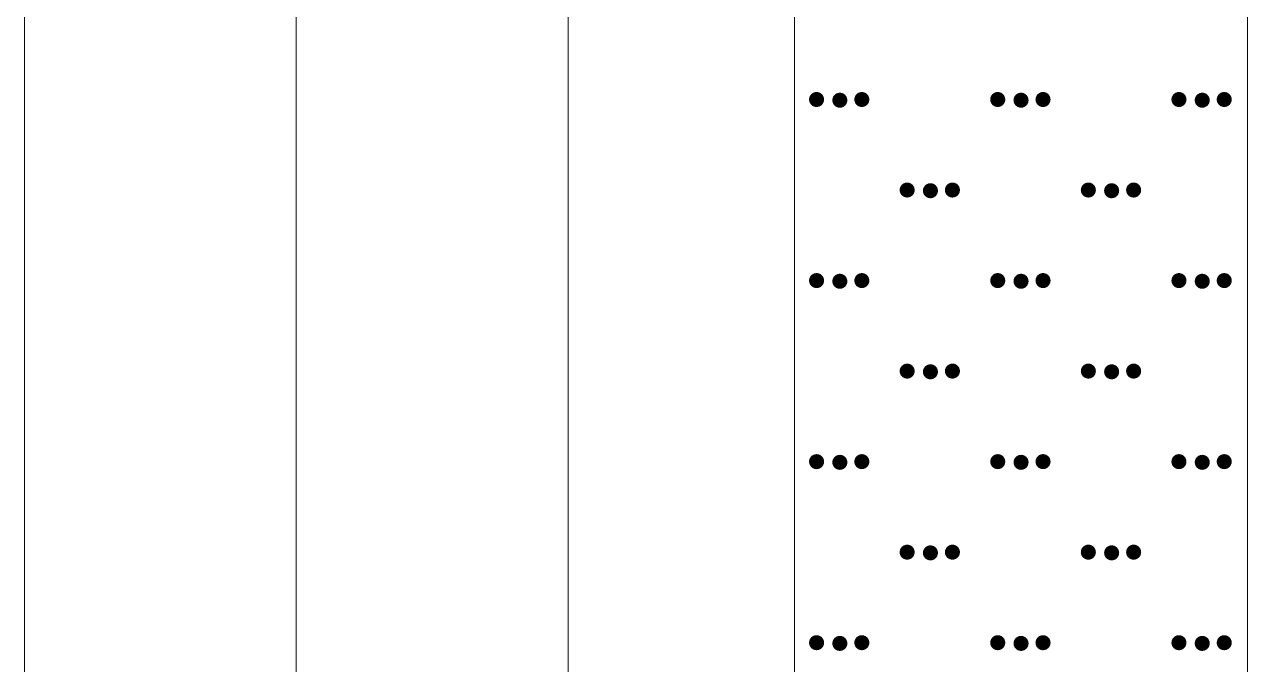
# Model space of a CAD drawing. Header units: inches. Extents: x -27 to 109, y -598 to 26.
# Drawn here: x 14.68 to 20.08, y -514.71 to -511.88 of the extents above; entities that cross this region are included whole.
import ezdxf

# ---------------------------------------------------------------- set-up
doc = ezdxf.new("R2010")
doc.units = ezdxf.units.IN
doc.header["$MEASUREMENT"] = 0
doc.layers.get('0').update_dxf_attribs({"lineweight": 0})

# ---------------------------------------------------------------- blocks, each defined once
blk = doc.blocks.new('lr_block_120')
at = {"true_color": 0x000000}
for points in [[(18.211, -512.2193), (18.2122, -512.2107), (18.211, -512.202), (18.2078, -512.194), (18.2025, -512.1871), (18.1955, -512.1817), (18.1875, -512.1785), (18.1789, -512.1773), (18.1702, -512.1785), (18.1622, -512.1817), (18.1553, -512.1871), (18.1499, -512.194), (18.1467, -512.202), (18.1455, -512.2107), (18.1467, -512.2193), (18.1499, -512.2273), (18.1553, -512.2343), (18.1622, -512.2396), (18.1702, -512.2428), (18.1789, -512.244), (18.1875, -512.2428), (18.1955, -512.2396), (18.2025, -512.2343), (18.2078, -512.2273)], [(18.3138, -512.2224), (18.315, -512.2137), (18.3138, -512.2051), (18.3106, -512.1971), (18.3053, -512.1901), (18.2983, -512.1848), (18.2903, -512.1816), (18.2817, -512.1804), (18.273, -512.1816), (18.265, -512.1848), (18.2581, -512.1901), (18.2527, -512.1971), (18.2495, -512.2051), (18.2483, -512.2137), (18.2495, -512.2224), (18.2527, -512.2304), (18.2581, -512.2373), (18.265, -512.2427), (18.273, -512.2459), (18.2817, -512.2471), (18.2903, -512.2459), (18.2983, -512.2427), (18.3053, -512.2373), (18.3106, -512.2304)], [(18.4109, -512.2193), (18.4121, -512.2107), (18.4109, -512.202), (18.4077, -512.194), (18.4023, -512.1871), (18.3954, -512.1817), (18.3874, -512.1785), (18.3787, -512.1773), (18.3701, -512.1785), (18.3621, -512.1817), (18.3551, -512.1871), (18.3498, -512.194), (18.3466, -512.202), (18.3454, -512.2107), (18.3466, -512.2193), (18.3498, -512.2273), (18.3551, -512.2343), (18.3621, -512.2396), (18.3701, -512.2428), (18.3787, -512.244), (18.3874, -512.2428), (18.3954, -512.2396), (18.4023, -512.2343), (18.4077, -512.2273)], [(19.011, -512.2193), (19.0122, -512.2107), (19.011, -512.202), (19.0078, -512.194), (19.0025, -512.1871), (18.9955, -512.1817), (18.9875, -512.1785), (18.9789, -512.1773), (18.9702, -512.1785), (18.9622, -512.1817), (18.9553, -512.1871), (18.9499, -512.194), (18.9467, -512.202), (18.9455, -512.2107), (18.9467, -512.2193), (18.9499, -512.2273), (18.9553, -512.2343), (18.9622, -512.2396), (18.9702, -512.2428), (18.9789, -512.244), (18.9875, -512.2428), (18.9955, -512.2396), (19.0025, -512.2343), (19.0078, -512.2273)], [(19.1138, -512.2224), (19.115, -512.2137), (19.1138, -512.2051), (19.1106, -512.1971), (19.1053, -512.1901), (19.0983, -512.1848), (19.0903, -512.1816), (19.0817, -512.1804), (19.073, -512.1816), (19.065, -512.1848), (19.0581, -512.1901), (19.0527, -512.1971), (19.0495, -512.2051), (19.0483, -512.2137), (19.0495, -512.2224), (19.0527, -512.2304), (19.0581, -512.2373), (19.065, -512.2427), (19.073, -512.2459), (19.0817, -512.2471), (19.0903, -512.2459), (19.0983, -512.2427), (19.1053, -512.2373), (19.1106, -512.2304)], [(19.2109, -512.2193), (19.2121, -512.2107), (19.2109, -512.202), (19.2077, -512.194), (19.2023, -512.1871), (19.1954, -512.1817), (19.1874, -512.1785), (19.1787, -512.1773), (19.1701, -512.1785), (19.1621, -512.1817), (19.1551, -512.1871), (19.1498, -512.194), (19.1466, -512.202), (19.1454, -512.2107), (19.1466, -512.2193), (19.1498, -512.2273), (19.1551, -512.2343), (19.1621, -512.2396), (19.1701, -512.2428), (19.1787, -512.244), (19.1874, -512.2428), (19.1954, -512.2396), (19.2023, -512.2343), (19.2077, -512.2273)], [(19.811, -512.2193), (19.8122, -512.2107), (19.811, -512.202), (19.8078, -512.194), (19.8025, -512.1871), (19.7955, -512.1817), (19.7875, -512.1785), (19.7789, -512.1773), (19.7702, -512.1785), (19.7622, -512.1817), (19.7553, -512.1871), (19.7499, -512.194), (19.7467, -512.202), (19.7455, -512.2107), (19.7467, -512.2193), (19.7499, -512.2273), (19.7553, -512.2343), (19.7622, -512.2396), (19.7702, -512.2428), (19.7789, -512.244), (19.7875, -512.2428), (19.7955, -512.2396), (19.8025, -512.2343), (19.8078, -512.2273)], [(19.9138, -512.2224), (19.915, -512.2137), (19.9138, -512.2051), (19.9106, -512.1971), (19.9053, -512.1901), (19.8983, -512.1848), (19.8903, -512.1816), (19.8817, -512.1804), (19.873, -512.1816), (19.865, -512.1848), (19.8581, -512.1901), (19.8527, -512.1971), (19.8495, -512.2051), (19.8483, -512.2137), (19.8495, -512.2224), (19.8527, -512.2304), (19.8581, -512.2373), (19.865, -512.2427), (19.873, -512.2459), (19.8817, -512.2471), (19.8903, -512.2459), (19.8983, -512.2427), (19.9053, -512.2373), (19.9106, -512.2304)], [(20.0109, -512.2193), (20.0121, -512.2107), (20.0109, -512.202), (20.0077, -512.194), (20.0023, -512.1871), (19.9954, -512.1817), (19.9874, -512.1785), (19.9787, -512.1773), (19.9701, -512.1785), (19.9621, -512.1817), (19.9551, -512.1871), (19.9498, -512.194), (19.9466, -512.202), (19.9454, -512.2107), (19.9466, -512.2193), (19.9498, -512.2273), (19.9551, -512.2343), (19.9621, -512.2396), (19.9701, -512.2428), (19.9787, -512.244), (19.9874, -512.2428), (19.9954, -512.2396), (20.0023, -512.2343), (20.0077, -512.2273)], [(18.611, -512.6193), (18.6122, -512.6107), (18.611, -512.602), (18.6078, -512.594), (18.6025, -512.5871), (18.5955, -512.5817), (18.5875, -512.5785), (18.5789, -512.5774), (18.5702, -512.5785), (18.5622, -512.5817), (18.5553, -512.5871), (18.5499, -512.594), (18.5467, -512.602), (18.5455, -512.6107), (18.5467, -512.6193), (18.5499, -512.6273), (18.5553, -512.6343), (18.5622, -512.6396), (18.5702, -512.6428), (18.5789, -512.644), (18.5875, -512.6428), (18.5955, -512.6396), (18.6025, -512.6343), (18.6078, -512.6273)], [(18.7138, -512.6224), (18.715, -512.6137), (18.7138, -512.6051), (18.7106, -512.5971), (18.7053, -512.5901), (18.6983, -512.5848), (18.6903, -512.5816), (18.6817, -512.5804), (18.673, -512.5816), (18.665, -512.5848), (18.6581, -512.5901), (18.6527, -512.5971), (18.6495, -512.6051), (18.6483, -512.6137), (18.6495, -512.6224), (18.6527, -512.6304), (18.6581, -512.6373), (18.665, -512.6427), (18.673, -512.6459), (18.6817, -512.6471), (18.6903, -512.6459), (18.6983, -512.6427), (18.7053, -512.6373), (18.7106, -512.6304)], [(18.8109, -512.6193), (18.8121, -512.6107), (18.8109, -512.602), (18.8077, -512.594), (18.8023, -512.5871), (18.7954, -512.5817), (18.7874, -512.5785), (18.7787, -512.5774), (18.7701, -512.5785), (18.7621, -512.5817), (18.7551, -512.5871), (18.7498, -512.594), (18.7466, -512.602), (18.7454, -512.6107), (18.7466, -512.6193), (18.7498, -512.6273), (18.7551, -512.6343), (18.7621, -512.6396), (18.7701, -512.6428), (18.7787, -512.644), (18.7874, -512.6428), (18.7954, -512.6396), (18.8023, -512.6343), (18.8077, -512.6273)], [(19.411, -512.6193), (19.4122, -512.6107), (19.411, -512.602), (19.4078, -512.594), (19.4025, -512.5871), (19.3955, -512.5817), (19.3875, -512.5785), (19.3789, -512.5774), (19.3702, -512.5785), (19.3622, -512.5817), (19.3553, -512.5871), (19.3499, -512.594), (19.3467, -512.602), (19.3455, -512.6107), (19.3467, -512.6193), (19.3499, -512.6273), (19.3553, -512.6343), (19.3622, -512.6396), (19.3702, -512.6428), (19.3789, -512.644), (19.3875, -512.6428), (19.3955, -512.6396), (19.4025, -512.6343), (19.4078, -512.6273)], [(19.5138, -512.6224), (19.515, -512.6137), (19.5138, -512.6051), (19.5106, -512.5971), (19.5053, -512.5901), (19.4983, -512.5848), (19.4903, -512.5816), (19.4817, -512.5804), (19.473, -512.5816), (19.465, -512.5848), (19.4581, -512.5901), (19.4527, -512.5971), (19.4495, -512.6051), (19.4483, -512.6137), (19.4495, -512.6224), (19.4527, -512.6304), (19.4581, -512.6373), (19.465, -512.6427), (19.473, -512.6459), (19.4817, -512.6471), (19.4903, -512.6459), (19.4983, -512.6427), (19.5053, -512.6373), (19.5106, -512.6304)], [(19.6109, -512.6193), (19.6121, -512.6107), (19.6109, -512.602), (19.6077, -512.594), (19.6023, -512.5871), (19.5954, -512.5817), (19.5874, -512.5785), (19.5787, -512.5774), (19.5701, -512.5785), (19.5621, -512.5817), (19.5551, -512.5871), (19.5498, -512.594), (19.5466, -512.602), (19.5454, -512.6107), (19.5466, -512.6193), (19.5498, -512.6273), (19.5551, -512.6343), (19.5621, -512.6396), (19.5701, -512.6428), (19.5787, -512.644), (19.5874, -512.6428), (19.5954, -512.6396), (19.6023, -512.6343), (19.6077, -512.6273)], [(18.211, -513.0194), (18.2122, -513.0107), (18.211, -513.002), (18.2078, -512.994), (18.2025, -512.9871), (18.1955, -512.9817), (18.1875, -512.9786), (18.1789, -512.9773), (18.1702, -512.9786), (18.1622, -512.9817), (18.1553, -512.9871), (18.1499, -512.994), (18.1467, -513.002), (18.1455, -513.0107), (18.1467, -513.0194), (18.1499, -513.0273), (18.1553, -513.0343), (18.1622, -513.0396), (18.1702, -513.0428), (18.1789, -513.044), (18.1875, -513.0428), (18.1955, -513.0396), (18.2025, -513.0343), (18.2078, -513.0273)], [(18.3138, -513.0224), (18.315, -513.0137), (18.3138, -513.0051), (18.3106, -512.9971), (18.3053, -512.9901), (18.2983, -512.9848), (18.2903, -512.9816), (18.2817, -512.9804), (18.273, -512.9816), (18.265, -512.9848), (18.2581, -512.9901), (18.2527, -512.9971), (18.2495, -513.0051), (18.2483, -513.0137), (18.2495, -513.0224), (18.2527, -513.0304), (18.2581, -513.0373), (18.265, -513.0427), (18.273, -513.0459), (18.2817, -513.0471), (18.2903, -513.0459), (18.2983, -513.0427), (18.3053, -513.0373), (18.3106, -513.0304)], [(18.4109, -513.0194), (18.4121, -513.0107), (18.4109, -513.002), (18.4077, -512.994), (18.4023, -512.9871), (18.3954, -512.9817), (18.3874, -512.9786), (18.3787, -512.9773), (18.3701, -512.9786), (18.3621, -512.9817), (18.3551, -512.9871), (18.3498, -512.994), (18.3466, -513.002), (18.3454, -513.0107), (18.3466, -513.0194), (18.3498, -513.0273), (18.3551, -513.0343), (18.3621, -513.0396), (18.3701, -513.0428), (18.3787, -513.044), (18.3874, -513.0428), (18.3954, -513.0396), (18.4023, -513.0343), (18.4077, -513.0273)], [(19.011, -513.0194), (19.0122, -513.0107), (19.011, -513.002), (19.0078, -512.994), (19.0025, -512.9871), (18.9955, -512.9817), (18.9875, -512.9786), (18.9789, -512.9773), (18.9702, -512.9786), (18.9622, -512.9817), (18.9553, -512.9871), (18.9499, -512.994), (18.9467, -513.002), (18.9455, -513.0107), (18.9467, -513.0194), (18.9499, -513.0273), (18.9553, -513.0343), (18.9622, -513.0396), (18.9702, -513.0428), (18.9789, -513.044), (18.9875, -513.0428), (18.9955, -513.0396), (19.0025, -513.0343), (19.0078, -513.0273)], [(19.1138, -513.0224), (19.115, -513.0137), (19.1138, -513.0051), (19.1106, -512.9971), (19.1053, -512.9901), (19.0983, -512.9848), (19.0903, -512.9816), (19.0817, -512.9804), (19.073, -512.9816), (19.065, -512.9848), (19.0581, -512.9901), (19.0527, -512.9971), (19.0495, -513.0051), (19.0483, -513.0137), (19.0495, -513.0224), (19.0527, -513.0304), (19.0581, -513.0373), (19.065, -513.0427), (19.073, -513.0459), (19.0817, -513.0471), (19.0903, -513.0459), (19.0983, -513.0427), (19.1053, -513.0373), (19.1106, -513.0304)], [(19.2109, -513.0194), (19.2121, -513.0107), (19.2109, -513.002), (19.2077, -512.994), (19.2023, -512.9871), (19.1954, -512.9817), (19.1874, -512.9786), (19.1787, -512.9773), (19.1701, -512.9786), (19.1621, -512.9817), (19.1551, -512.9871), (19.1498, -512.994), (19.1466, -513.002), (19.1454, -513.0107), (19.1466, -513.0194), (19.1498, -513.0273), (19.1551, -513.0343), (19.1621, -513.0396), (19.1701, -513.0428), (19.1787, -513.044), (19.1874, -513.0428), (19.1954, -513.0396), (19.2023, -513.0343), (19.2077, -513.0273)], [(19.811, -513.0194), (19.8122, -513.0107), (19.811, -513.002), (19.8078, -512.994), (19.8025, -512.9871), (19.7955, -512.9817), (19.7875, -512.9786), (19.7789, -512.9773), (19.7702, -512.9786), (19.7622, -512.9817), (19.7553, -512.9871), (19.7499, -512.994), (19.7467, -513.002), (19.7455, -513.0107), (19.7467, -513.0194), (19.7499, -513.0273), (19.7553, -513.0343), (19.7622, -513.0396), (19.7702, -513.0428), (19.7789, -513.044), (19.7875, -513.0428), (19.7955, -513.0396), (19.8025, -513.0343), (19.8078, -513.0273)], [(19.9138, -513.0224), (19.915, -513.0137), (19.9138, -513.0051), (19.9106, -512.9971), (19.9053, -512.9901), (19.8983, -512.9848), (19.8903, -512.9816), (19.8817, -512.9804), (19.873, -512.9816), (19.865, -512.9848), (19.8581, -512.9901), (19.8527, -512.9971), (19.8495, -513.0051), (19.8483, -513.0137), (19.8495, -513.0224), (19.8527, -513.0304), (19.8581, -513.0373), (19.865, -513.0427), (19.873, -513.0459), (19.8817, -513.0471), (19.8903, -513.0459), (19.8983, -513.0427), (19.9053, -513.0373), (19.9106, -513.0304)], [(20.0109, -513.0194), (20.0121, -513.0107), (20.0109, -513.002), (20.0077, -512.994), (20.0023, -512.9871), (19.9954, -512.9817), (19.9874, -512.9786), (19.9787, -512.9773), (19.9701, -512.9786), (19.9621, -512.9817), (19.9551, -512.9871), (19.9498, -512.994), (19.9466, -513.002), (19.9454, -513.0107), (19.9466, -513.0194), (19.9498, -513.0273), (19.9551, -513.0343), (19.9621, -513.0396), (19.9701, -513.0428), (19.9787, -513.044), (19.9874, -513.0428), (19.9954, -513.0396), (20.0023, -513.0343), (20.0077, -513.0273)], [(18.611, -513.4194), (18.6122, -513.4107), (18.611, -513.402), (18.6078, -513.394), (18.6025, -513.3871), (18.5955, -513.3818), (18.5875, -513.3785), (18.5789, -513.3773), (18.5702, -513.3785), (18.5622, -513.3818), (18.5553, -513.3871), (18.5499, -513.394), (18.5467, -513.402), (18.5455, -513.4107), (18.5467, -513.4194), (18.5499, -513.4273), (18.5553, -513.4343), (18.5622, -513.4396), (18.5702, -513.4428), (18.5789, -513.444), (18.5875, -513.4428), (18.5955, -513.4396), (18.6025, -513.4343), (18.6078, -513.4273)], [(18.8109, -513.4194), (18.8121, -513.4107), (18.8109, -513.402), (18.8077, -513.394), (18.8023, -513.3871), (18.7954, -513.3818), (18.7874, -513.3785), (18.7787, -513.3773), (18.7701, -513.3785), (18.7621, -513.3818), (18.7551, -513.3871), (18.7498, -513.394), (18.7466, -513.402), (18.7454, -513.4107), (18.7466, -513.4194), (18.7498, -513.4273), (18.7551, -513.4343), (18.7621, -513.4396), (18.7701, -513.4428), (18.7787, -513.444), (18.7874, -513.4428), (18.7954, -513.4396), (18.8023, -513.4343), (18.8077, -513.4273)], [(19.411, -513.4194), (19.4122, -513.4107), (19.411, -513.402), (19.4078, -513.394), (19.4025, -513.3871), (19.3955, -513.3818), (19.3875, -513.3785), (19.3789, -513.3773), (19.3702, -513.3785), (19.3622, -513.3818), (19.3553, -513.3871), (19.3499, -513.394), (19.3467, -513.402), (19.3455, -513.4107), (19.3467, -513.4194), (19.3499, -513.4273), (19.3553, -513.4343), (19.3622, -513.4396), (19.3702, -513.4428), (19.3789, -513.444), (19.3875, -513.4428), (19.3955, -513.4396), (19.4025, -513.4343), (19.4078, -513.4273)], [(19.6109, -513.4194), (19.6121, -513.4107), (19.6109, -513.402), (19.6077, -513.394), (19.6023, -513.3871), (19.5954, -513.3818), (19.5874, -513.3785), (19.5787, -513.3773), (19.5701, -513.3785), (19.5621, -513.3818), (19.5551, -513.3871), (19.5498, -513.394), (19.5466, -513.402), (19.5454, -513.4107), (19.5466, -513.4194), (19.5498, -513.4273), (19.5551, -513.4343), (19.5621, -513.4396), (19.5701, -513.4428), (19.5787, -513.444), (19.5874, -513.4428), (19.5954, -513.4396), (19.6023, -513.4343), (19.6077, -513.4273)], [(18.7138, -513.4224), (18.715, -513.4137), (18.7138, -513.4051), (18.7106, -513.3971), (18.7053, -513.3901), (18.6983, -513.3848), (18.6903, -513.3816), (18.6817, -513.3804), (18.673, -513.3816), (18.665, -513.3848), (18.6581, -513.3901), (18.6527, -513.3971), (18.6495, -513.4051), (18.6483, -513.4137), (18.6495, -513.4224), (18.6527, -513.4304), (18.6581, -513.4373), (18.665, -513.4427), (18.673, -513.4459), (18.6817, -513.4471), (18.6903, -513.4459), (18.6983, -513.4427), (18.7053, -513.4373), (18.7106, -513.4304)], [(19.5138, -513.4224), (19.515, -513.4137), (19.5138, -513.4051), (19.5106, -513.3971), (19.5053, -513.3901), (19.4983, -513.3848), (19.4903, -513.3816), (19.4817, -513.3804), (19.473, -513.3816), (19.465, -513.3848), (19.4581, -513.3901), (19.4527, -513.3971), (19.4495, -513.4051), (19.4483, -513.4137), (19.4495, -513.4224), (19.4527, -513.4304), (19.4581, -513.4373), (19.465, -513.4427), (19.473, -513.4459), (19.4817, -513.4471), (19.4903, -513.4459), (19.4983, -513.4427), (19.5053, -513.4373), (19.5106, -513.4304)], [(18.211, -513.8193), (18.2122, -513.8107), (18.211, -513.802), (18.2078, -513.794), (18.2025, -513.7871), (18.1955, -513.7817), (18.1875, -513.7785), (18.1789, -513.7773), (18.1702, -513.7785), (18.1622, -513.7817), (18.1553, -513.7871), (18.1499, -513.794), (18.1467, -513.802), (18.1455, -513.8107), (18.1467, -513.8193), (18.1499, -513.8274), (18.1553, -513.8343), (18.1622, -513.8396), (18.1702, -513.8428), (18.1789, -513.844), (18.1875, -513.8428), (18.1955, -513.8396), (18.2025, -513.8343), (18.2078, -513.8274)], [(18.3138, -513.8224), (18.315, -513.8138), (18.3138, -513.8051), (18.3106, -513.7971), (18.3053, -513.7902), (18.2983, -513.7848), (18.2903, -513.7816), (18.2817, -513.7804), (18.273, -513.7816), (18.265, -513.7848), (18.2581, -513.7902), (18.2527, -513.7971), (18.2495, -513.8051), (18.2483, -513.8138), (18.2495, -513.8224), (18.2527, -513.8304), (18.2581, -513.8374), (18.265, -513.8427), (18.273, -513.8459), (18.2817, -513.8471), (18.2903, -513.8459), (18.2983, -513.8427), (18.3053, -513.8374), (18.3106, -513.8304)], [(18.4109, -513.8193), (18.4121, -513.8107), (18.4109, -513.802), (18.4077, -513.794), (18.4023, -513.7871), (18.3954, -513.7817), (18.3874, -513.7785), (18.3787, -513.7773), (18.3701, -513.7785), (18.3621, -513.7817), (18.3551, -513.7871), (18.3498, -513.794), (18.3466, -513.802), (18.3454, -513.8107), (18.3466, -513.8193), (18.3498, -513.8274), (18.3551, -513.8343), (18.3621, -513.8396), (18.3701, -513.8428), (18.3787, -513.844), (18.3874, -513.8428), (18.3954, -513.8396), (18.4023, -513.8343), (18.4077, -513.8274)], [(19.011, -513.8193), (19.0122, -513.8107), (19.011, -513.802), (19.0078, -513.794), (19.0025, -513.7871), (18.9955, -513.7817), (18.9875, -513.7785), (18.9789, -513.7773), (18.9702, -513.7785), (18.9622, -513.7817), (18.9553, -513.7871), (18.9499, -513.794), (18.9467, -513.802), (18.9455, -513.8107), (18.9467, -513.8193), (18.9499, -513.8274), (18.9553, -513.8343), (18.9622, -513.8396), (18.9702, -513.8428), (18.9789, -513.844), (18.9875, -513.8428), (18.9955, -513.8396), (19.0025, -513.8343), (19.0078, -513.8274)], [(19.1138, -513.8224), (19.115, -513.8138), (19.1138, -513.8051), (19.1106, -513.7971), (19.1053, -513.7902), (19.0983, -513.7848), (19.0903, -513.7816), (19.0817, -513.7804), (19.073, -513.7816), (19.065, -513.7848), (19.0581, -513.7902), (19.0527, -513.7971), (19.0495, -513.8051), (19.0483, -513.8138), (19.0495, -513.8224), (19.0527, -513.8304), (19.0581, -513.8374), (19.065, -513.8427), (19.073, -513.8459), (19.0817, -513.8471), (19.0903, -513.8459), (19.0983, -513.8427), (19.1053, -513.8374), (19.1106, -513.8304)], [(19.2109, -513.8193), (19.2121, -513.8107), (19.2109, -513.802), (19.2077, -513.794), (19.2023, -513.7871), (19.1954, -513.7817), (19.1874, -513.7785), (19.1787, -513.7773), (19.1701, -513.7785), (19.1621, -513.7817), (19.1551, -513.7871), (19.1498, -513.794), (19.1466, -513.802), (19.1454, -513.8107), (19.1466, -513.8193), (19.1498, -513.8274), (19.1551, -513.8343), (19.1621, -513.8396), (19.1701, -513.8428), (19.1787, -513.844), (19.1874, -513.8428), (19.1954, -513.8396), (19.2023, -513.8343), (19.2077, -513.8274)], [(19.811, -513.8193), (19.8122, -513.8107), (19.811, -513.802), (19.8078, -513.794), (19.8025, -513.7871), (19.7955, -513.7817), (19.7875, -513.7785), (19.7789, -513.7773), (19.7702, -513.7785), (19.7622, -513.7817), (19.7553, -513.7871), (19.7499, -513.794), (19.7467, -513.802), (19.7455, -513.8107), (19.7467, -513.8193), (19.7499, -513.8274), (19.7553, -513.8343), (19.7622, -513.8396), (19.7702, -513.8428), (19.7789, -513.844), (19.7875, -513.8428), (19.7955, -513.8396), (19.8025, -513.8343), (19.8078, -513.8274)], [(19.9138, -513.8224), (19.915, -513.8138), (19.9138, -513.8051), (19.9106, -513.7971), (19.9053, -513.7902), (19.8983, -513.7848), (19.8903, -513.7816), (19.8817, -513.7804), (19.873, -513.7816), (19.865, -513.7848), (19.8581, -513.7902), (19.8527, -513.7971), (19.8495, -513.8051), (19.8483, -513.8138), (19.8495, -513.8224), (19.8527, -513.8304), (19.8581, -513.8374), (19.865, -513.8427), (19.873, -513.8459), (19.8817, -513.8471), (19.8903, -513.8459), (19.8983, -513.8427), (19.9053, -513.8374), (19.9106, -513.8304)], [(20.0109, -513.8193), (20.0121, -513.8107), (20.0109, -513.802), (20.0077, -513.794), (20.0023, -513.7871), (19.9954, -513.7817), (19.9874, -513.7785), (19.9787, -513.7773), (19.9701, -513.7785), (19.9621, -513.7817), (19.9551, -513.7871), (19.9498, -513.794), (19.9466, -513.802), (19.9454, -513.8107), (19.9466, -513.8193), (19.9498, -513.8274), (19.9551, -513.8343), (19.9621, -513.8396), (19.9701, -513.8428), (19.9787, -513.844), (19.9874, -513.8428), (19.9954, -513.8396), (20.0023, -513.8343), (20.0077, -513.8274)], [(18.611, -514.2194), (18.6122, -514.2107), (18.611, -514.202), (18.6078, -514.194), (18.6025, -514.1871), (18.5955, -514.1817), (18.5875, -514.1785), (18.5789, -514.1773), (18.5702, -514.1785), (18.5622, -514.1817), (18.5553, -514.1871), (18.5499, -514.194), (18.5467, -514.202), (18.5455, -514.2107), (18.5467, -514.2194), (18.5499, -514.2274), (18.5553, -514.2343), (18.5622, -514.2396), (18.5702, -514.2428), (18.5789, -514.244), (18.5875, -514.2428), (18.5955, -514.2396), (18.6025, -514.2343), (18.6078, -514.2274)], [(18.7138, -514.2224), (18.715, -514.2138), (18.7138, -514.2051), (18.7106, -514.1971), (18.7053, -514.1902), (18.6983, -514.1848), (18.6903, -514.1816), (18.6817, -514.1804), (18.673, -514.1816), (18.665, -514.1848), (18.6581, -514.1902), (18.6527, -514.1971), (18.6495, -514.2051), (18.6483, -514.2138), (18.6495, -514.2224), (18.6527, -514.2304), (18.6581, -514.2373), (18.665, -514.2427), (18.673, -514.2459), (18.6817, -514.2471), (18.6903, -514.2459), (18.6983, -514.2427), (18.7053, -514.2373), (18.7106, -514.2304)], [(18.8109, -514.2194), (18.8121, -514.2107), (18.8109, -514.202), (18.8077, -514.194), (18.8023, -514.1871), (18.7954, -514.1817), (18.7874, -514.1785), (18.7787, -514.1773), (18.7701, -514.1785), (18.7621, -514.1817), (18.7551, -514.1871), (18.7498, -514.194), (18.7466, -514.202), (18.7454, -514.2107), (18.7466, -514.2194), (18.7498, -514.2274), (18.7551, -514.2343), (18.7621, -514.2396), (18.7701, -514.2428), (18.7787, -514.244), (18.7874, -514.2428), (18.7954, -514.2396), (18.8023, -514.2343), (18.8077, -514.2274)], [(19.411, -514.2194), (19.4122, -514.2107), (19.411, -514.202), (19.4078, -514.194), (19.4025, -514.1871), (19.3955, -514.1817), (19.3875, -514.1785), (19.3789, -514.1773), (19.3702, -514.1785), (19.3622, -514.1817), (19.3553, -514.1871), (19.3499, -514.194), (19.3467, -514.202), (19.3455, -514.2107), (19.3467, -514.2194), (19.3499, -514.2274), (19.3553, -514.2343), (19.3622, -514.2396), (19.3702, -514.2428), (19.3789, -514.244), (19.3875, -514.2428), (19.3955, -514.2396), (19.4025, -514.2343), (19.4078, -514.2274)], [(19.5138, -514.2224), (19.515, -514.2138), (19.5138, -514.2051), (19.5106, -514.1971), (19.5053, -514.1902), (19.4983, -514.1848), (19.4903, -514.1816), (19.4817, -514.1804), (19.473, -514.1816), (19.465, -514.1848), (19.4581, -514.1902), (19.4527, -514.1971), (19.4495, -514.2051), (19.4483, -514.2138), (19.4495, -514.2224), (19.4527, -514.2304), (19.4581, -514.2373), (19.465, -514.2427), (19.473, -514.2459), (19.4817, -514.2471), (19.4903, -514.2459), (19.4983, -514.2427), (19.5053, -514.2373), (19.5106, -514.2304)], [(19.6109, -514.2194), (19.6121, -514.2107), (19.6109, -514.202), (19.6077, -514.194), (19.6023, -514.1871), (19.5954, -514.1817), (19.5874, -514.1785), (19.5787, -514.1773), (19.5701, -514.1785), (19.5621, -514.1817), (19.5551, -514.1871), (19.5498, -514.194), (19.5466, -514.202), (19.5454, -514.2107), (19.5466, -514.2194), (19.5498, -514.2274), (19.5551, -514.2343), (19.5621, -514.2396), (19.5701, -514.2428), (19.5787, -514.244), (19.5874, -514.2428), (19.5954, -514.2396), (19.6023, -514.2343), (19.6077, -514.2274)], [(18.211, -514.6193), (18.2122, -514.6107), (18.211, -514.602), (18.2078, -514.594), (18.2025, -514.5871), (18.1955, -514.5818), (18.1875, -514.5785), (18.1789, -514.5774), (18.1702, -514.5785), (18.1622, -514.5818), (18.1553, -514.5871), (18.1499, -514.594), (18.1467, -514.602), (18.1455, -514.6107), (18.1467, -514.6193), (18.1499, -514.6273), (18.1553, -514.6343), (18.1622, -514.6396), (18.1702, -514.6428), (18.1789, -514.644), (18.1875, -514.6428), (18.1955, -514.6396), (18.2025, -514.6343), (18.2078, -514.6273)], [(18.3138, -514.6224), (18.315, -514.6137), (18.3138, -514.6051), (18.3106, -514.5971), (18.3053, -514.5901), (18.2983, -514.5848), (18.2903, -514.5816), (18.2817, -514.5804), (18.273, -514.5816), (18.265, -514.5848), (18.2581, -514.5901), (18.2527, -514.5971), (18.2495, -514.6051), (18.2483, -514.6137), (18.2495, -514.6224), (18.2527, -514.6304), (18.2581, -514.6373), (18.265, -514.6427), (18.273, -514.6459), (18.2817, -514.6471), (18.2903, -514.6459), (18.2983, -514.6427), (18.3053, -514.6373), (18.3106, -514.6304)], [(18.4109, -514.6193), (18.4121, -514.6107), (18.4109, -514.602), (18.4077, -514.594), (18.4023, -514.5871), (18.3954, -514.5818), (18.3874, -514.5785), (18.3787, -514.5774), (18.3701, -514.5785), (18.3621, -514.5818), (18.3551, -514.5871), (18.3498, -514.594), (18.3466, -514.602), (18.3454, -514.6107), (18.3466, -514.6193), (18.3498, -514.6273), (18.3551, -514.6343), (18.3621, -514.6396), (18.3701, -514.6428), (18.3787, -514.644), (18.3874, -514.6428), (18.3954, -514.6396), (18.4023, -514.6343), (18.4077, -514.6273)], [(19.011, -514.6193), (19.0122, -514.6107), (19.011, -514.602), (19.0078, -514.594), (19.0025, -514.5871), (18.9955, -514.5818), (18.9875, -514.5785), (18.9789, -514.5774), (18.9702, -514.5785), (18.9622, -514.5818), (18.9553, -514.5871), (18.9499, -514.594), (18.9467, -514.602), (18.9455, -514.6107), (18.9467, -514.6193), (18.9499, -514.6273), (18.9553, -514.6343), (18.9622, -514.6396), (18.9702, -514.6428), (18.9789, -514.644), (18.9875, -514.6428), (18.9955, -514.6396), (19.0025, -514.6343), (19.0078, -514.6273)], [(19.1138, -514.6224), (19.115, -514.6137), (19.1138, -514.6051), (19.1106, -514.5971), (19.1053, -514.5901), (19.0983, -514.5848), (19.0903, -514.5816), (19.0817, -514.5804), (19.073, -514.5816), (19.065, -514.5848), (19.0581, -514.5901), (19.0527, -514.5971), (19.0495, -514.6051), (19.0483, -514.6137), (19.0495, -514.6224), (19.0527, -514.6304), (19.0581, -514.6373), (19.065, -514.6427), (19.073, -514.6459), (19.0817, -514.6471), (19.0903, -514.6459), (19.0983, -514.6427), (19.1053, -514.6373), (19.1106, -514.6304)], [(19.2109, -514.6193), (19.2121, -514.6107), (19.2109, -514.602), (19.2077, -514.594), (19.2023, -514.5871), (19.1954, -514.5818), (19.1874, -514.5785), (19.1787, -514.5774), (19.1701, -514.5785), (19.1621, -514.5818), (19.1551, -514.5871), (19.1498, -514.594), (19.1466, -514.602), (19.1454, -514.6107), (19.1466, -514.6193), (19.1498, -514.6273), (19.1551, -514.6343), (19.1621, -514.6396), (19.1701, -514.6428), (19.1787, -514.644), (19.1874, -514.6428), (19.1954, -514.6396), (19.2023, -514.6343), (19.2077, -514.6273)], [(19.811, -514.6193), (19.8122, -514.6107), (19.811, -514.602), (19.8078, -514.594), (19.8025, -514.5871), (19.7955, -514.5818), (19.7875, -514.5785), (19.7789, -514.5774), (19.7702, -514.5785), (19.7622, -514.5818), (19.7553, -514.5871), (19.7499, -514.594), (19.7467, -514.602), (19.7455, -514.6107), (19.7467, -514.6193), (19.7499, -514.6273), (19.7553, -514.6343), (19.7622, -514.6396), (19.7702, -514.6428), (19.7789, -514.644), (19.7875, -514.6428), (19.7955, -514.6396), (19.8025, -514.6343), (19.8078, -514.6273)], [(19.9138, -514.6224), (19.915, -514.6137), (19.9138, -514.6051), (19.9106, -514.5971), (19.9053, -514.5901), (19.8983, -514.5848), (19.8903, -514.5816), (19.8817, -514.5804), (19.873, -514.5816), (19.865, -514.5848), (19.8581, -514.5901), (19.8527, -514.5971), (19.8495, -514.6051), (19.8483, -514.6137), (19.8495, -514.6224), (19.8527, -514.6304), (19.8581, -514.6373), (19.865, -514.6427), (19.873, -514.6459), (19.8817, -514.6471), (19.8903, -514.6459), (19.8983, -514.6427), (19.9053, -514.6373), (19.9106, -514.6304)], [(20.0109, -514.6193), (20.0121, -514.6107), (20.0109, -514.602), (20.0077, -514.594), (20.0023, -514.5871), (19.9954, -514.5818), (19.9874, -514.5785), (19.9787, -514.5774), (19.9701, -514.5785), (19.9621, -514.5818), (19.9551, -514.5871), (19.9498, -514.594), (19.9466, -514.602), (19.9454, -514.6107), (19.9466, -514.6193), (19.9498, -514.6273), (19.9551, -514.6343), (19.9621, -514.6396), (19.9701, -514.6428), (19.9787, -514.644), (19.9874, -514.6428), (19.9954, -514.6396), (20.0023, -514.6343), (20.0077, -514.6273)]]:
    blk.add_hatch(color=18, dxfattribs=at).paths.add_polyline_path(points, flags=17)

msp = doc.modelspace()

# ---------------------------------------------------------------- linework, layer by layer
at = {"linetype": 'Continuous', "lineweight": 15}
for p, q in [((14.6817, 0.8962), (14.6817, -567.1838)), ((15.8817, 0.8962), (15.8817, -567.1838)), ((17.0817, 0.8962), (17.0817, -567.1838)), ((18.0817, -509.2038), (18.0817, -517.6237)), ((20.0817, -509.2038), (20.0817, -517.6237))]:
    msp.add_line(p, q, dxfattribs=at)

# ---------------------------------------------------------------- block references
at = {"color": 7}
msp.add_blockref('lr_block_120', (0, 0), dxfattribs=at)

doc.saveas('drawing.dxf')
